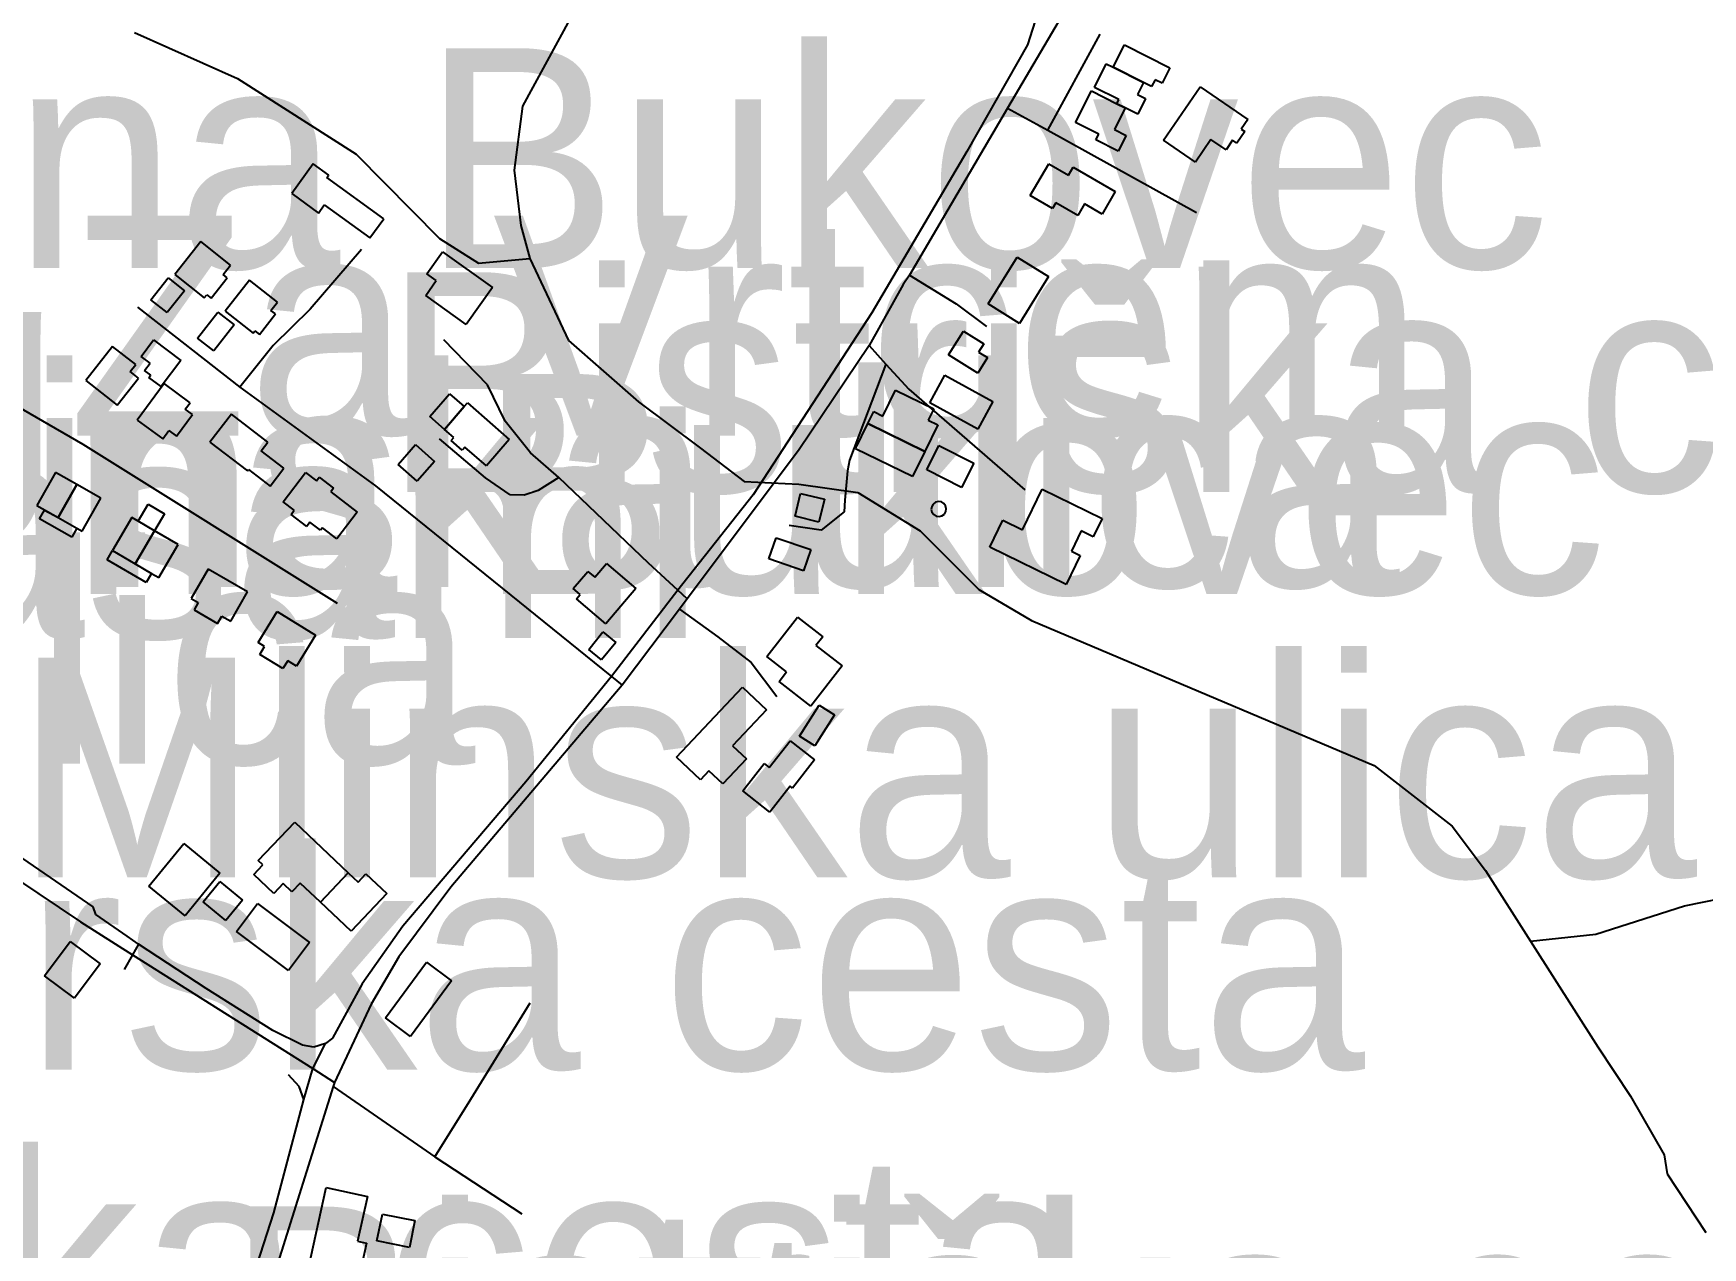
# Model space of a CAD drawing. Extents: x -8864 to 13231, y -7697 to 8949.
# Drawn here: x -3743.2 to -3272.1, y -3475.7 to -3133.1 of the extents above; entities that cross this region are included whole.
import ezdxf

# ---------------------------------------------------------------- set-up
doc = ezdxf.new("R2010")
doc.units = 0
for name, color, linetype in [('OSM_BUILDING_GARAGE', 9, 'CONTINUOUS'), ('OSM_BUILDING_HOUSE', 9, 'CONTINUOUS'), ('OSM_BUILDING_ROOF', 9, 'CONTINUOUS'), ('OSM_BUILDING_YES', 9, 'CONTINUOUS'), ('OSM_HIGHWAY_FOOTWAY', 8, 'CONTINUOUS'), ('OSM_HIGHWAY_RESIDENTIAL', 8, 'CONTINUOUS'), ('OSM_HIGHWAY_SECONDARY', 8, 'CONTINUOUS'), ('OSM_HIGHWAY_SERVICE', 8, 'CONTINUOUS'), ('OSM_LABELS', 8, 'CONTINUOUS'), ('OSM_LEISURE_SWIMMING_POOL', 3, 'CONTINUOUS'), ('OSM_WATERWAY_DITCH', 4, 'CONTINUOUS'), ('OSM_WATERWAY_STREAM', 4, 'CONTINUOUS')]:
    doc.layers.add(name, color=color, linetype=linetype)

msp = doc.modelspace()

# ---------------------------------------------------------------- linework, layer by layer
at = {"layer": 'OSM_BUILDING_GARAGE'}
for p, q in [((-3710.076977, -3208.229382), (-3705.199488, -3202.058064)), ((-3705.199488, -3202.058064), (-3700.574679, -3205.727496)), ((-3700.574679, -3205.727496), (-3705.452168, -3211.887695)), ((-3705.452168, -3211.887695), (-3710.076977, -3208.229382)), ((-3696.876363, -3219.070887), (-3691.133637, -3211.732022)), ((-3691.133637, -3211.732022), (-3686.562427, -3215.312499)), ((-3686.562427, -3215.312499), (-3692.305153, -3222.651364)), ((-3712.787544, -3224.241451), (-3709.257682, -3219.582384)), ((-3709.257682, -3219.582384), (-3701.600713, -3225.386759)), ((-3692.305153, -3222.651364), (-3696.876363, -3219.070887)), ((-3710.283716, -3226.142885), (-3712.787544, -3224.241451)), ((-3711.83808, -3228.188871), (-3710.283716, -3226.142885)), ((-3701.600713, -3225.386759), (-3707.174986, -3232.736744)), ((-3710.092291, -3229.512091), (-3711.83808, -3228.188871)), ((-3710.582337, -3230.157022), (-3710.092291, -3229.512091)), ((-3707.174986, -3232.736744), (-3710.582337, -3230.157022)), ((-3490.245407, -3237.317975), (-3486.003446, -3229.567688)), ((-3486.003446, -3229.567688), (-3472.450611, -3236.98439)), ((-3476.692572, -3244.734676), (-3490.245407, -3237.317975)), ((-3472.450611, -3236.98439), (-3476.692572, -3244.734676)), ((-3528.269913, -3269.353233), (-3526.677264, -3262.881688)), ((-3526.677264, -3262.881688), (-3519.985073, -3264.527373)), ((-3713.591526, -3270.754289), (-3710.796732, -3265.972907)), ((-3710.796732, -3265.972907), (-3706.17958, -3268.674944)), ((-3706.17958, -3268.674944), (-3708.982031, -3273.456326)), ((-3519.985073, -3264.527373), (-3521.577722, -3271.010038)), ((-3708.982031, -3273.456326), (-3713.591526, -3270.754289)), ((-3521.577722, -3271.010038), (-3528.269913, -3269.353233))]:
    msp.add_line(p, q, dxfattribs=at)
at = {"layer": 'OSM_BUILDING_HOUSE'}
for p, q in [((-3438.484298, -3142.646614), (-3435.32197, -3136.352981)), ((-3435.32197, -3136.352981), (-3422.481234, -3142.802287)), ((-3443.775264, -3148.306436), (-3440.444482, -3141.668099)), ((-3440.444482, -3141.668099), (-3438.484298, -3142.646614)), ((-3429.962092, -3146.927619), (-3438.484298, -3142.646614)), ((-3438.484298, -3142.646614), (-3429.962092, -3146.927619)), ((-3426.677253, -3146.160374), (-3427.642031, -3148.095166)), ((-3424.671127, -3147.172248), (-3426.677253, -3146.160374)), ((-3422.481234, -3142.802287), (-3424.671127, -3147.172248)), ((-3449.096857, -3158.247262), (-3444.61753, -3149.31831)), ((-3444.61753, -3149.31831), (-3437.450607, -3152.921026)), ((-3436.876335, -3151.775718), (-3443.775264, -3148.306436)), ((-3429.962092, -3146.927619), (-3431.661939, -3150.319064)), ((-3431.661939, -3150.319064), (-3429.334221, -3151.486611)), ((-3427.642031, -3148.095166), (-3429.962092, -3146.927619)), ((-3435.061633, -3154.110811), (-3438.132078, -3160.237652)), ((-3437.450607, -3152.921026), (-3436.876335, -3151.775718)), ((-3437.450607, -3152.921026), (-3435.061633, -3154.110811)), ((-3435.061633, -3154.110811), (-3437.450607, -3152.921026)), ((-3431.539428, -3155.878811), (-3435.061633, -3154.110811)), ((-3429.334221, -3151.486611), (-3431.539428, -3155.878811)), ((-3442.565463, -3161.516393), (-3449.096857, -3158.247262)), ((-3438.132078, -3160.237652), (-3434.824267, -3161.894456)), ((-3443.384758, -3163.150959), (-3442.565463, -3161.516393)), ((-3437.044788, -3166.331134), (-3443.384758, -3163.150959)), ((-3434.824267, -3161.894456), (-3437.044788, -3166.331134)), ((-3664.219392, -3169.900491), (-3670.306682, -3178.306827)), ((-3659.831949, -3173.080666), (-3664.219392, -3169.900491)), ((-3660.344966, -3173.792313), (-3659.831949, -3173.080666)), ((-3644.341901, -3185.378825), (-3660.344966, -3173.792313)), ((-3670.306682, -3178.306827), (-3662.779882, -3183.766498)), ((-3662.779882, -3183.766498), (-3661.110663, -3181.464763)), ((-3661.110663, -3181.464763), (-3648.254612, -3190.782898)), ((-3648.254612, -3190.782898), (-3644.341901, -3185.378825)), ((-3695.903928, -3191.82813), (-3703.292903, -3201.112907)), ((-3687.596117, -3198.444228), (-3695.903928, -3191.82813)), ((-3632.159664, -3200.934995), (-3627.718622, -3194.741437)), ((-3627.718622, -3194.741437), (-3613.660428, -3204.826817)), ((-3473.76761, -3209.419168), (-3465.605281, -3196.22033)), ((-3465.605281, -3196.22033), (-3456.707884, -3201.724479)), ((-3703.292903, -3201.112907), (-3694.977435, -3207.729005)), ((-3693.063193, -3207.82908), (-3688.469012, -3202.046944)), ((-3689.68647, -3201.079548), (-3687.596117, -3198.444228)), ((-3688.469012, -3202.046944), (-3689.68647, -3201.079548)), ((-3682.213268, -3202.702994), (-3689.058598, -3211.454035)), ((-3674.318934, -3208.885432), (-3682.213268, -3202.702994)), ((-3632.496571, -3207.039596), (-3629.495039, -3202.847548)), ((-3629.495039, -3202.847548), (-3632.159664, -3200.934995)), ((-3456.707884, -3201.724479), (-3464.877869, -3214.923317)), ((-3694.977435, -3207.729005), (-3694.288308, -3206.861684)), ((-3694.288308, -3206.861684), (-3693.063193, -3207.82908)), ((-3621.103001, -3215.212423), (-3632.496571, -3207.039596)), ((-3613.660428, -3204.826817), (-3621.103001, -3215.212423)), ((-3689.058598, -3211.454035), (-3681.171921, -3217.636473)), ((-3679.403161, -3218.059014), (-3674.862578, -3212.265758)), ((-3676.164263, -3211.242765), (-3674.318934, -3208.885432)), ((-3674.862578, -3212.265758), (-3676.164263, -3211.242765)), ((-3464.877869, -3214.923317), (-3473.76761, -3209.419168)), ((-3681.171921, -3217.636473), (-3680.704846, -3217.04714)), ((-3680.704846, -3217.04714), (-3679.403161, -3218.059014)), ((-3720.873303, -3221.405981), (-3728.423074, -3231.046581)), ((-3714.311281, -3226.543186), (-3720.873303, -3221.405981)), ((-3715.850332, -3228.511337), (-3714.311281, -3226.543186)), ((-3728.423074, -3231.046581), (-3719.533334, -3238.018503)), ((-3719.533334, -3238.018503), (-3713.53027, -3230.334933)), ((-3713.53027, -3230.334933), (-3715.850332, -3228.511337)), ((-3706.317406, -3231.902782), (-3713.890148, -3242.199432)), ((-3698.989687, -3237.306855), (-3706.317406, -3231.902782)), ((-3503.514933, -3241.054124), (-3499.939129, -3233.726379)), ((-3499.939129, -3233.726379), (-3489.089204, -3239.030377)), ((-3702.825828, -3246.736185), (-3698.315873, -3240.609345)), ((-3700.329656, -3239.130452), (-3698.989687, -3237.306855)), ((-3698.315873, -3240.609345), (-3700.329656, -3239.130452)), ((-3687.312809, -3240.509269), (-3693.392443, -3248.470826)), ((-3677.00653, -3248.39299), (-3687.312809, -3240.509269)), ((-3627.205605, -3244.812513), (-3621.600704, -3238.374327)), ((-3621.600704, -3238.374327), (-3620.720153, -3237.362453)), ((-3620.720153, -3237.362453), (-3608.890136, -3247.681342)), ((-3507.695638, -3243.177947), (-3506.04939, -3239.808741)), ((-3506.04939, -3239.808741), (-3503.514933, -3241.054124)), ((-3489.089204, -3239.030377), (-3490.674197, -3242.266149)), ((-3713.890148, -3242.199432), (-3706.692597, -3247.492311)), ((-3706.692597, -3247.492311), (-3704.969779, -3245.157217)), ((-3704.969779, -3245.157217), (-3702.825828, -3246.736185)), ((-3624.548637, -3247.125367), (-3627.205605, -3244.812513)), ((-3511.210187, -3250.283303), (-3507.695638, -3243.177947)), ((-3491.646632, -3251.039429), (-3507.695638, -3243.177947)), ((-3507.695638, -3243.177947), (-3491.646632, -3251.039429)), ((-3487.994258, -3243.578249), (-3491.646632, -3251.039429)), ((-3490.674197, -3242.266149), (-3487.994258, -3243.578249)), ((-3693.392443, -3248.470826), (-3682.810512, -3256.565817)), ((-3678.905458, -3250.883756), (-3677.00653, -3248.39299)), ((-3625.29902, -3247.981568), (-3624.548637, -3247.125367)), ((-3622.213262, -3250.661366), (-3625.29902, -3247.981568)), ((-3621.470536, -3249.805165), (-3622.213262, -3250.661366)), ((-3615.367932, -3255.120283), (-3621.470536, -3249.805165)), ((-3608.890136, -3247.681342), (-3615.367932, -3255.120283)), ((-3672.511889, -3255.765213), (-3678.905458, -3250.883756)), ((-3495.122896, -3258.155904), (-3511.210187, -3250.283303)), ((-3491.646632, -3251.039429), (-3495.122896, -3258.155904)), ((-3736.952937, -3257.010596), (-3742.243903, -3266.328731)), ((-3736.141299, -3257.466496), (-3736.952937, -3257.010596)), ((-3730.957531, -3260.413161), (-3736.141299, -3257.466496)), ((-3682.810512, -3256.565817), (-3682.51189, -3256.176634)), ((-3682.51189, -3256.176634), (-3676.393972, -3260.846821)), ((-3676.393972, -3260.846821), (-3672.511889, -3255.765213)), ((-3672.733941, -3265.227901), (-3666.424599, -3256.977238)), ((-3666.424599, -3256.977238), (-3663.31587, -3259.33457)), ((-3663.31587, -3259.33457), (-3662.550173, -3258.333816)), ((-3662.550173, -3258.333816), (-3658.51495, -3261.413915)), ((-3730.957531, -3260.413161), (-3736.248496, -3269.731296)), ((-3736.248496, -3269.731296), (-3730.957531, -3260.413161)), ((-3724.188771, -3264.260506), (-3730.957531, -3260.413161)), ((-3729.472079, -3273.57864), (-3724.188771, -3264.260506)), ((-3658.51495, -3261.413915), (-3659.280647, -3262.41467)), ((-3659.280647, -3262.41467), (-3651.799789, -3268.141209)), ((-3742.243903, -3266.328731), (-3736.248496, -3269.731296)), ((-3669.571613, -3267.651951), (-3672.733941, -3265.227901)), ((-3670.482792, -3268.841737), (-3669.571613, -3267.651951)), ((-3666.064721, -3272.199823), (-3670.482792, -3268.841737)), ((-3651.799789, -3268.141209), (-3657.565486, -3275.691344)), ((-3736.248496, -3269.731296), (-3730.980502, -3272.722439)), ((-3730.980502, -3272.722439), (-3729.472079, -3273.57864)), ((-3715.406228, -3269.686818), (-3720.857989, -3279.016072)), ((-3713.591526, -3270.754289), (-3715.406228, -3269.686818)), ((-3708.982031, -3273.456326), (-3714.433793, -3282.774461)), ((-3714.433793, -3282.774461), (-3708.982031, -3273.456326)), ((-3708.982031, -3273.456326), (-3713.591526, -3270.754289)), ((-3702.351096, -3277.337029), (-3708.982031, -3273.456326)), ((-3665.161199, -3271.021157), (-3666.064721, -3272.199823)), ((-3662.190295, -3273.289534), (-3665.161199, -3271.021157)), ((-3661.64665, -3272.566767), (-3662.190295, -3273.289534)), ((-3657.565486, -3275.691344), (-3661.64665, -3272.566767)), ((-3707.802858, -3286.666283), (-3702.351096, -3277.337029)), ((-3720.857989, -3279.016072), (-3714.433793, -3282.774461)), ((-3714.433793, -3282.774461), (-3709.847268, -3285.465378)), ((-3584.778342, -3286.555088), (-3581.493502, -3282.674385)), ((-3581.493502, -3282.674385), (-3573.193348, -3289.690785)), ((-3709.847268, -3285.465378), (-3707.802858, -3286.666283)), ((-3693.90546, -3284.297831), (-3698.637466, -3292.570734)), ((-3682.76457, -3290.68042), (-3693.90546, -3284.297831)), ((-3590.873289, -3289.768622), (-3586.746183, -3284.887164)), ((-3586.746183, -3284.887164), (-3584.778342, -3286.555088)), ((-3698.637466, -3292.570734), (-3696.684939, -3293.682683)), ((-3687.496577, -3298.942203), (-3682.76457, -3290.68042)), ((-3588.905448, -3291.436546), (-3590.873289, -3289.768622)), ((-3589.946796, -3292.65969), (-3588.905448, -3291.436546)), ((-3573.193348, -3289.690785), (-3581.646642, -3299.687209)), ((-3696.684939, -3293.682683), (-3697.864112, -3295.750909)), ((-3697.864112, -3295.750909), (-3691.194893, -3299.564895)), ((-3679.801323, -3304.991207), (-3674.426131, -3296.217927)), ((-3674.426131, -3296.217927), (-3663.606834, -3302.856265)), ((-3581.646642, -3299.687209), (-3589.946796, -3292.65969)), ((-3691.194893, -3299.564895), (-3690.015719, -3297.496669)), ((-3690.015719, -3297.496669), (-3687.496577, -3298.942203)), ((-3677.948337, -3306.125395), (-3679.801323, -3304.991207)), ((-3679.280649, -3308.315935), (-3677.948337, -3306.125395)), ((-3663.606834, -3302.856265), (-3668.97437, -3311.629544)), ((-3672.764569, -3312.307833), (-3679.280649, -3308.315935)), ((-3671.432256, -3310.128413), (-3672.764569, -3312.307833)), ((-3668.97437, -3311.629544), (-3671.432256, -3310.128413)), ((-3710.628279, -3373.698552), (-3700.766103, -3361.645022)), ((-3700.766103, -3361.645022), (-3690.54405, -3370.018)), ((-3690.54405, -3370.018), (-3700.406226, -3382.07153)), ((-3662.174981, -3378.235305), (-3654.334245, -3369.940164)), ((-3654.334245, -3369.940164), (-3651.554766, -3372.575484)), ((-3651.554766, -3372.575484), (-3649.357216, -3370.25151)), ((-3649.357216, -3370.25151), (-3643.46135, -3375.822375)), ((-3700.406226, -3382.07153), (-3710.628279, -3373.698552)), ((-3643.46135, -3375.822375), (-3653.499636, -3386.441491)), ((-3653.499636, -3386.441491), (-3662.174981, -3378.235305)), ((-3740.05401, -3398.984279), (-3732.810517, -3389.32144)), ((-3732.810517, -3389.32144), (-3724.387852, -3395.648431)), ((-3724.387852, -3395.648431), (-3731.639001, -3405.300151)), ((-3731.639001, -3405.300151), (-3740.05401, -3398.984279)), ((-3665.574675, -3481.513153), (-3660.544047, -3458.762671)), ((-3660.544047, -3458.762671), (-3648.943739, -3461.331274)), ((-3648.943739, -3461.331274), (-3651.715562, -3473.851823)), ((-3651.715562, -3473.851823), (-3649.181105, -3474.418917)), ((-3649.181105, -3474.418917), (-3650.337308, -3479.633959))]:
    msp.add_line(p, q, dxfattribs=at)
at = {"layer": 'OSM_BUILDING_ROOF'}
for p, q in [((-3741.432264, -3270.064881), (-3740.031039, -3267.585234)), ((-3740.031039, -3267.585234), (-3736.248496, -3269.731296)), ((-3732.381727, -3275.202086), (-3741.432264, -3270.064881)), ((-3736.248496, -3269.731296), (-3730.980502, -3272.722439)), ((-3730.980502, -3272.722439), (-3732.381727, -3275.202086)), ((-3722.374069, -3281.606914), (-3720.857989, -3279.016072)), ((-3711.355691, -3288.05622), (-3722.374069, -3281.606914)), ((-3720.857989, -3279.016072), (-3714.433793, -3282.774461)), ((-3714.433793, -3282.774461), (-3709.847268, -3285.465378)), ((-3709.847268, -3285.465378), (-3711.355691, -3288.05622))]:
    msp.add_line(p, q, dxfattribs=at)
at = {"layer": 'OSM_BUILDING_YES'}
for p, q in [((-3424.242336, -3163.251034), (-3413.959028, -3148.150763)), ((-3413.959028, -3148.150763), (-3400.459792, -3157.346584)), ((-3401.355657, -3160.738029), (-3403.614463, -3164.051638)), ((-3400.459792, -3157.346584), (-3402.320435, -3160.081979)), ((-3402.320435, -3160.081979), (-3401.355657, -3160.738029)), ((-3415.230084, -3169.400114), (-3424.242336, -3163.251034)), ((-3410.880926, -3163.006405), (-3415.230084, -3169.400114)), ((-3406.608338, -3165.919712), (-3410.880926, -3163.006405)), ((-3404.793636, -3163.251034), (-3406.608338, -3165.919712)), ((-3403.614463, -3164.051638), (-3404.793636, -3163.251034)), ((-3461.899308, -3178.862802), (-3456.661942, -3169.856013)), ((-3456.661942, -3169.856013), (-3451.057041, -3173.114024)), ((-3451.057041, -3173.114024), (-3449.740042, -3170.856767)), ((-3449.740042, -3170.856767), (-3437.917683, -3177.739733)), ((-3455.566995, -3182.543354), (-3461.899308, -3178.862802)), ((-3437.917683, -3177.739733), (-3441.608341, -3184.088963)), ((-3454.625188, -3180.919908), (-3455.566995, -3182.543354)), ((-3448.453671, -3184.511504), (-3454.625188, -3180.919908)), ((-3446.539429, -3181.220134), (-3448.453671, -3184.511504)), ((-3441.608341, -3184.088963), (-3446.539429, -3181.220134)), ((-3484.969755, -3223.818911), (-3480.766079, -3217.069379)), ((-3480.766079, -3217.069379), (-3475.000382, -3220.649855)), ((-3475.000382, -3220.649855), (-3476.47052, -3223.007188)), ((-3476.7232, -3228.944997), (-3484.969755, -3223.818911)), ((-3473.997319, -3224.552797), (-3476.7232, -3228.944997)), ((-3476.47052, -3223.007188), (-3473.997319, -3224.552797)), ((-3631.332711, -3241.209797), (-3625.72781, -3234.771611)), ((-3625.72781, -3234.771611), (-3621.600704, -3238.374327)), ((-3621.600704, -3238.374327), (-3627.205605, -3244.812513)), ((-3627.205605, -3244.812513), (-3631.332711, -3241.209797)), ((-3640.291365, -3254.708861), (-3635.337306, -3249.126876)), ((-3635.337306, -3249.126876), (-3629.977428, -3253.886019)), ((-3491.110644, -3256.232232), (-3487.649694, -3249.382624)), ((-3487.649694, -3249.382624), (-3477.795175, -3254.364157)), ((-3634.931487, -3259.468004), (-3640.291365, -3254.708861)), ((-3629.977428, -3253.886019), (-3634.931487, -3259.468004)), ((-3477.795175, -3254.364157), (-3481.256125, -3261.213765)), ((-3481.256125, -3261.213765), (-3491.110644, -3256.232232)), ((-3464.112172, -3273.178339), (-3458.507271, -3261.714142)), ((-3458.507271, -3261.714142), (-3441.593028, -3269.987044)), ((-3473.323506, -3278.093154), (-3469.602219, -3270.487421)), ((-3469.602219, -3270.487421), (-3464.112172, -3273.178339)), ((-3447.49655, -3273.478565), (-3450.283687, -3279.182865)), ((-3444.11217, -3275.135369), (-3447.49655, -3273.478565)), ((-3441.593028, -3269.987044), (-3444.11217, -3275.135369)), ((-3535.620603, -3281.395644), (-3533.545564, -3275.379998)), ((-3533.545564, -3275.379998), (-3523.759958, -3278.760324)), ((-3451.776796, -3288.634433), (-3473.323506, -3278.093154)), ((-3525.834997, -3284.77597), (-3535.620603, -3281.395644)), ((-3523.759958, -3278.760324), (-3525.834997, -3284.77597)), ((-3447.756887, -3280.417128), (-3451.776796, -3288.634433)), ((-3450.283687, -3279.182865), (-3447.756887, -3280.417128)), ((-3586.478189, -3306.914879), (-3582.473594, -3301.988944)), ((-3582.473594, -3301.988944), (-3578.836534, -3304.946729)), ((-3536.194876, -3308.905269), (-3527.550158, -3297.796895)), ((-3527.550158, -3297.796895), (-3520.452148, -3303.323283)), ((-3578.836534, -3304.946729), (-3582.841129, -3309.872664)), ((-3520.452148, -3303.323283), (-3522.358733, -3305.769572)), ((-3522.358733, -3305.769572), (-3514.946787, -3311.540588)), ((-3582.841129, -3309.872664), (-3586.478189, -3306.914879)), ((-3530.628259, -3313.241871), (-3536.194876, -3308.905269)), ((-3532.779868, -3316.010624), (-3530.628259, -3313.241871)), ((-3523.844185, -3322.971427), (-3532.779868, -3316.010624)), ((-3514.946787, -3311.540588), (-3523.844185, -3322.971427)), ((-3561.715552, -3337.348931), (-3543.070833, -3317.578473)), ((-3543.070833, -3317.578473), (-3536.340358, -3323.938823)), ((-3536.340358, -3323.938823), (-3545.926883, -3334.102039)), ((-3527.044798, -3331.388883), (-3521.447554, -3322.615603)), ((-3517.106053, -3325.373237), (-3522.703297, -3334.157636)), ((-3521.447554, -3322.615603), (-3517.106053, -3325.373237)), ((-3545.926883, -3334.102039), (-3541.991201, -3337.80483)), ((-3535.55169, -3340.239999), (-3529.64051, -3332.700983)), ((-3529.64051, -3332.700983), (-3522.779866, -3338.093937)), ((-3522.703297, -3334.157636), (-3527.044798, -3331.388883)), ((-3554.954449, -3343.73152), (-3561.715552, -3337.348931)), ((-3541.991201, -3337.80483), (-3548.660421, -3344.876827)), ((-3543.040206, -3346.8005), (-3536.998857, -3339.105811)), ((-3536.998857, -3339.105811), (-3535.55169, -3340.239999)), ((-3522.779866, -3338.093937), (-3529.004982, -3346.044374)), ((-3552.565475, -3341.196275), (-3554.954449, -3343.73152)), ((-3548.660421, -3344.876827), (-3552.565475, -3341.196275)), ((-3535.390894, -3352.805026), (-3543.040206, -3346.8005)), ((-3529.671138, -3345.521758), (-3535.390894, -3352.805026)), ((-3529.004982, -3346.044374), (-3529.671138, -3345.521758)), ((-3679.732411, -3366.482002), (-3669.464416, -3355.618257)), ((-3669.464416, -3355.618257), (-3654.334245, -3369.940164)), ((-3681.003467, -3370.407183), (-3678.44604, -3367.694026)), ((-3678.44604, -3367.694026), (-3679.732411, -3366.482002)), ((-3695.291371, -3378.101871), (-3690.605306, -3372.364213)), ((-3690.605306, -3372.364213), (-3684.173452, -3377.634853)), ((-3675.329654, -3375.777897), (-3681.003467, -3370.407183)), ((-3654.334245, -3369.940164), (-3662.174981, -3378.235305)), ((-3672.687999, -3372.986905), (-3675.329654, -3375.777897)), ((-3670.237769, -3375.310879), (-3672.687999, -3372.986905)), ((-3667.88708, -3372.831232), (-3670.237769, -3375.310879)), ((-3662.174981, -3378.235305), (-3667.88708, -3372.831232)), ((-3688.859517, -3383.361391), (-3695.291371, -3378.101871)), ((-3684.173452, -3377.634853), (-3688.859517, -3383.361391)), ((-3685.880956, -3386.519327), (-3679.969777, -3378.624488)), ((-3679.969777, -3378.624488), (-3665.306682, -3389.599427)), ((-3671.210204, -3397.494267), (-3685.880956, -3386.519327)), ((-3665.306682, -3389.599427), (-3671.210204, -3397.494267)), ((-3643.859512, -3410.893255), (-3632.259205, -3395.192532)), ((-3632.259205, -3395.192532), (-3625.168852, -3400.429813)), ((-3625.168852, -3400.429813), (-3636.769159, -3416.141656)), ((-3636.769159, -3416.141656), (-3643.859512, -3410.893255)), ((-3646.233173, -3473.818464), (-3644.701779, -3466.24609)), ((-3644.701779, -3466.24609), (-3635.567015, -3468.103045)), ((-3635.567015, -3468.103045), (-3637.090752, -3475.6643)), ((-3637.090752, -3475.6643), (-3646.233173, -3473.818464))]:
    msp.add_line(p, q, dxfattribs=at)
at = {"layer": 'OSM_HIGHWAY_FOOTWAY'}
for p, q in [((-3459.870212, -3127.479626), (-3462.62672, -3136.341862)), ((-3462.62672, -3136.341862), (-3479.740045, -3166.375612)), ((-3479.740045, -3166.375612), (-3506.577721, -3211.943293)), ((-3506.577721, -3211.943293), (-3540.084616, -3263.326468)), ((-3540.084616, -3263.326468), (-3561.340361, -3290.23564)), ((-3561.340361, -3290.23564), (-3580.031021, -3314.587329)), ((-3580.031021, -3314.587329), (-3604.196414, -3344.298614)), ((-3604.196414, -3344.298614), (-3638.897797, -3385.007076)), ((-3726.355693, -3379.536286), (-3774.563968, -3346.500273)), ((-3725.589996, -3381.726826), (-3726.355693, -3379.536286)), ((-3716.730883, -3387.842547), (-3725.589996, -3381.726826)), ((-3638.897797, -3385.007076), (-3650.375593, -3401.297133)), ((-3713.514956, -3390.088685), (-3716.730883, -3387.842547)), ((-3713.514956, -3390.088685), (-3715.237774, -3393.04647)), ((-3694.43379, -3402.609233), (-3713.514956, -3390.088685)), ((-3715.237774, -3393.04647), (-3717.57315, -3397.216279)), ((-3675.628275, -3414.429254), (-3694.43379, -3402.609233)), ((-3650.375593, -3401.297133), (-3658.790601, -3416.619794)), ((-3667.213267, -3418.587944), (-3675.628275, -3414.429254)), ((-3664.043282, -3419.132799), (-3667.213267, -3418.587944)), ((-3664.357217, -3425.148445), (-3660.758442, -3418.143165)), ((-3660.758442, -3418.143165), (-3664.043282, -3419.132799)), ((-3658.790601, -3416.619794), (-3660.758442, -3418.143165)), ((-3668.155074, -3430.252292), (-3671.217861, -3426.972042)), ((-3666.899331, -3433.877247), (-3664.357217, -3425.148445)), ((-3675.383252, -3465.890266), (-3666.899331, -3433.877247)), ((-3666.899331, -3433.877247), (-3668.155074, -3430.252292)), ((-3698.47667, -3537.288528), (-3675.383252, -3465.890266))]:
    msp.add_line(p, q, dxfattribs=at)
at = {"layer": 'OSM_HIGHWAY_RESIDENTIAL'}
for p, q in [((-3713.78295, -3210.364325), (-3684.923835, -3232.936895)), ((-3729.127515, -3249.071279), (-3772.871778, -3223.796672)), ((-3684.923835, -3232.936895), (-3646.623678, -3260.768985)), ((-3657.374062, -3293.982909), (-3729.127515, -3249.071279)), ((-3646.623678, -3260.768985), (-3580.031021, -3314.587329)), ((-3580.031021, -3314.587329), (-3577.006519, -3317.033618)), ((-3777.511901, -3351.882108), (-3729.885555, -3383.806171)), ((-3729.885555, -3383.806171), (-3715.237774, -3393.04647)), ((-3715.237774, -3393.04647), (-3664.357217, -3425.148445)), ((-3664.357217, -3425.148445), (-3658.216329, -3429.095865))]:
    msp.add_line(p, q, dxfattribs=at)
at = {"layer": 'OSM_HIGHWAY_SECONDARY'}
for p, q in [((-3446.363319, -3116.804913), (-3468.277563, -3154.14417)), ((-3468.277563, -3154.14417), (-3495.965162, -3201.313058)), ((-3495.965162, -3201.313058), (-3497.772207, -3203.915019)), ((-3497.772207, -3203.915019), (-3507.366388, -3221.172471)), ((-3507.366388, -3221.172471), (-3527.243879, -3250.772561)), ((-3527.243879, -3250.772561), (-3558.706364, -3292.670809)), ((-3560.842658, -3295.517399), (-3577.006519, -3317.033618)), ((-3558.706364, -3292.670809), (-3560.842658, -3295.517399)), ((-3577.006519, -3317.033618), (-3625.421532, -3374.043257)), ((-3625.421532, -3374.043257), (-3640.07697, -3393.613564)), ((-3640.07697, -3393.613564), (-3647.887078, -3407.023672)), ((-3647.887078, -3407.023672), (-3658.216329, -3429.095865)), ((-3658.216329, -3429.095865), (-3658.59152, -3430.274531)), ((-3658.59152, -3430.274531), (-3676.539455, -3487.317528))]:
    msp.add_line(p, q, dxfattribs=at)
at = {"layer": 'OSM_HIGHWAY_SERVICE'}
for p, q in [((-3456.899308, -3160.437803), (-3442.197928, -3133.350718)), ((-3468.277563, -3154.14417), (-3456.899308, -3160.437803)), ((-3456.899308, -3160.437803), (-3414.96209, -3183.666423)), ((-3650.628273, -3194.096507), (-3665.1076, -3210.942538)), ((-3495.965162, -3201.313058), (-3482.818147, -3209.352451)), ((-3665.1076, -3210.942538), (-3675.574677, -3221.116874)), ((-3482.818147, -3209.352451), (-3474.27297, -3215.768398)), ((-3675.574677, -3221.116874), (-3684.923835, -3232.936895)), ((-3615.023368, -3232.280845), (-3627.351088, -3219.537906)), ((-3507.366388, -3221.172471), (-3502.680324, -3226.454231)), ((-3502.680324, -3226.454231), (-3512.871749, -3253.541315)), ((-3502.680324, -3226.454231), (-3496.164243, -3233.48175)), ((-3610.107594, -3242.488539), (-3615.023368, -3232.280845)), ((-3496.164243, -3233.48175), (-3477.619065, -3249.538297)), ((-3602.910044, -3251.428611), (-3610.107594, -3242.488539)), ((-3615.589984, -3258.478369), (-3628.614488, -3247.458952)), ((-3477.619065, -3249.538297), (-3463.415388, -3261.903173)), ((-3594.946796, -3258.433891), (-3602.910044, -3251.428611)), ((-3512.871749, -3253.541315), (-3513.468993, -3256.521339)), ((-3608.614485, -3263.259751), (-3615.589984, -3258.478369)), ((-3594.946796, -3258.433891), (-3600.758436, -3262.114443)), ((-3569.640515, -3282.57431), (-3594.946796, -3258.433891)), ((-3513.468993, -3256.521339), (-3514.227032, -3264.838719)), ((-3604.66349, -3263.348707), (-3608.614485, -3263.259751)), ((-3600.758436, -3262.114443), (-3604.66349, -3263.348707)), ((-3514.372515, -3268.085611), (-3520.888595, -3273.267295)), ((-3514.227032, -3264.838719), (-3514.372515, -3268.085611)), ((-3520.888595, -3273.267295), (-3529.916161, -3271.932956)), ((-3561.340361, -3290.23564), (-3569.640515, -3282.57431)), ((-3558.706364, -3292.670809), (-3561.340361, -3290.23564)), ((-3560.842658, -3295.517399), (-3550.031018, -3303.323283)), ((-3550.031018, -3303.323283), (-3540.681859, -3310.61767)), ((-3540.681859, -3310.61767), (-3533.392425, -3320.180434)), ((-3619.786003, -3433.81053), (-3602.971299, -3406.645609)), ((-3658.59152, -3430.274531), (-3629.885544, -3450.122825)), ((-3629.885544, -3450.122825), (-3619.786003, -3433.81053)), ((-3629.885544, -3450.122825), (-3605.360274, -3466.146014))]:
    msp.add_line(p, q, dxfattribs=at)
at = {"layer": 'OSM_LEISURE_SWIMMING_POOL'}
for p, q in [((-3489.701762, -3266.595599), (-3489.824273, -3267.418441)), ((-3489.824273, -3267.418441), (-3489.625192, -3268.219045)), ((-3489.272972, -3265.883951), (-3489.701762, -3266.595599)), ((-3489.625192, -3268.219045), (-3489.127489, -3268.886215)), ((-3488.606815, -3265.383574), (-3489.272972, -3265.883951)), ((-3489.127489, -3268.886215), (-3488.415391, -3269.319875)), ((-3487.802834, -3265.183423), (-3488.606815, -3265.383574)), ((-3486.975881, -3265.305738), (-3487.802834, -3265.183423)), ((-3486.27144, -3265.739398), (-3486.975881, -3265.305738)), ((-3486.792114, -3269.242038), (-3486.125957, -3268.741661)), ((-3485.773737, -3266.406568), (-3486.27144, -3265.739398)), ((-3486.125957, -3268.741661), (-3485.697167, -3268.030014)), ((-3485.574656, -3267.207171), (-3485.773737, -3266.406568)), ((-3485.697167, -3268.030014), (-3485.574656, -3267.207171)), ((-3488.415391, -3269.319875), (-3487.596095, -3269.442189)), ((-3487.596095, -3269.442189), (-3486.792114, -3269.242038))]:
    msp.add_line(p, q, dxfattribs=at)
at = {"layer": 'OSM_WATERWAY_DITCH'}
for p, q in [((-3277.305107, -3379.280538), (-3260.283666, -3375.777897)), ((-3302.328081, -3387.297692), (-3277.305107, -3379.280538)), ((-3320.689492, -3389.199125), (-3302.328081, -3387.297692))]:
    msp.add_line(p, q, dxfattribs=at)
at = {"layer": 'OSM_WATERWAY_STREAM'}
for p, q in [((-3568.897789, -3086.582132), (-3605.176506, -3153.621554)), ((-3714.69413, -3132.816983), (-3685.589992, -3145.80455)), ((-3685.589992, -3145.80455), (-3652.083097, -3167.176215)), ((-3605.176506, -3153.621554), (-3607.504225, -3171.646251)), ((-3652.083097, -3167.176215), (-3628.614488, -3190.994168)), ((-3607.504225, -3171.646251), (-3605.612954, -3187.269138)), ((-3605.612954, -3187.269138), (-3603.063183, -3196.598393)), ((-3628.614488, -3190.994168), (-3617.634394, -3197.888254)), ((-3617.634394, -3197.888254), (-3603.063183, -3196.598393)), ((-3603.063183, -3196.598393), (-3592.236229, -3219.704698)), ((-3592.236229, -3219.704698), (-3572.427651, -3237.039988)), ((-3572.427651, -3237.039988), (-3554.962106, -3250.160989)), ((-3554.962106, -3250.160989), (-3542.611415, -3259.523602)), ((-3542.611415, -3259.523602), (-3527.228565, -3260.246369)), ((-3527.228565, -3260.246369), (-3510.505746, -3262.648179)), ((-3510.505746, -3262.648179), (-3492.978944, -3273.411848)), ((-3492.978944, -3273.411848), (-3476.432235, -3289.968773)), ((-3476.432235, -3289.968773), (-3461.562402, -3298.764291)), ((-3461.562402, -3298.764291), (-3364.82426, -3339.628427)), ((-3364.82426, -3339.628427), (-3342.864073, -3356.808043)), ((-3342.864073, -3356.808043), (-3333.384746, -3369.250755)), ((-3333.384746, -3369.250755), (-3320.689492, -3389.199125)), ((-3320.689492, -3389.199125), (-3301.70021, -3419.032724)), ((-3301.70021, -3419.032724), (-3292.519504, -3432.965448)), ((-3292.519504, -3432.965448), (-3283.040177, -3449.555731)), ((-3283.040177, -3449.555731), (-3282.151969, -3454.893088)), ((-3282.151969, -3454.893088), (-3271.194846, -3471.483371))]:
    msp.add_line(p, q, dxfattribs=at)

# ---------------------------------------------------------------- texts
at = {"layer": 'OSM_LABELS'}
for s, p in [('Cesta na Bukovec', (-3988.680589, -3199.30536)), ('Za Vrtcem', (-3733.426975, -3246.587132)), ('Log', (-3874.039476, -3259.379048)), ('Bistriška cesta', (-3644.47392, -3262.50636)), ('Cesta na Bukovec', (-3972.589087, -3291.239626)), ('Mlinska ulica', (-3832.575028, -3289.292123)), ('Pod terasami', (-4042.365069, -3303.691605)), ('Cvetlična ulica', (-4153.349244, -3339.188912)), ('Mlinska ulica', (-3748.610806, -3371.254587)), ('Morska cesta', (-3860.737411, -3425.51874)), ('Morska cesta', (-3939.185218, -3511.132437)), ('Bistriška cesta', (-3688.760809, -3526.149039)), ('Morska cesta', (-3966.949134, -3532.712857))]:
    msp.add_text(s, height=62.042552, dxfattribs=at).set_placement(p)

doc.saveas('drawing.dxf')
